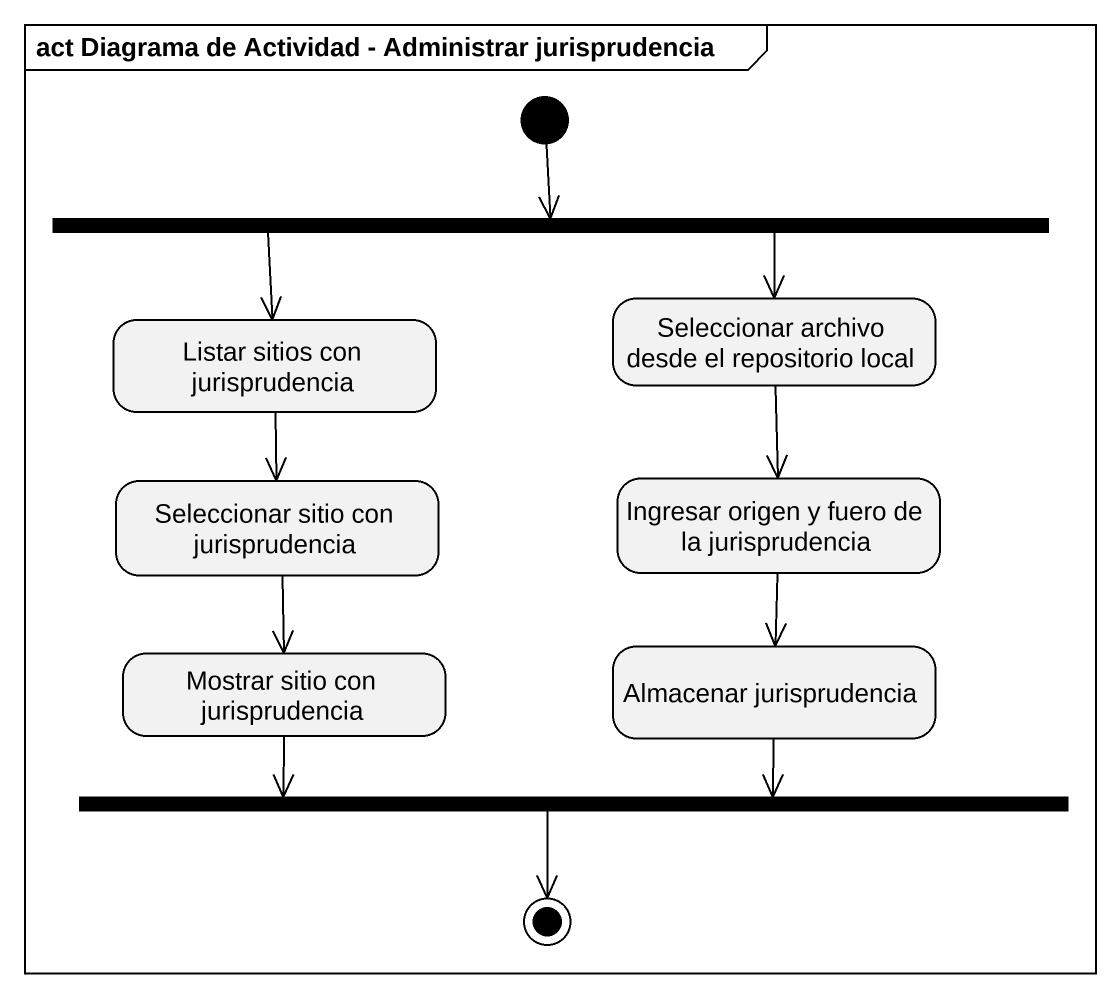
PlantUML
@startuml
mainframe act Diagrama de Actividad - Administrar jurisprudencia
hide empty description
state fork1 <<fork>>
state "Listar sitios con jurisprudencia" as Listar_sitios_con
state "Seleccionar archivo desde el repositorio local" as Seleccionar_archivo_desde
state "Ingresar origen y fuero de la jurisprudencia" as Ingresar_origen_y_fuero_de
state "Seleccionar sitio con jurisprudencia" as Seleccionar_sitio_con
state "Mostrar sitio con jurisprudencia" as Mostrar_sitio_con
state "Almacenar jurisprudencia" as Almacenar_jurisprudencia
state fork2 <<join>>
[*] --> fork1
fork1 -left-> Listar_sitios_con
fork1 -right-> Seleccionar_archivo_desde
Listar_sitios_con --> Seleccionar_sitio_con
Seleccionar_archivo_desde --> Ingresar_origen_y_fuero_de
Ingresar_origen_y_fuero_de --> Almacenar_jurisprudencia
Seleccionar_sitio_con --> Mostrar_sitio_con
Mostrar_sitio_con -right-> fork2
Almacenar_jurisprudencia -left-> fork2
fork2 --> [*]
@enduml
